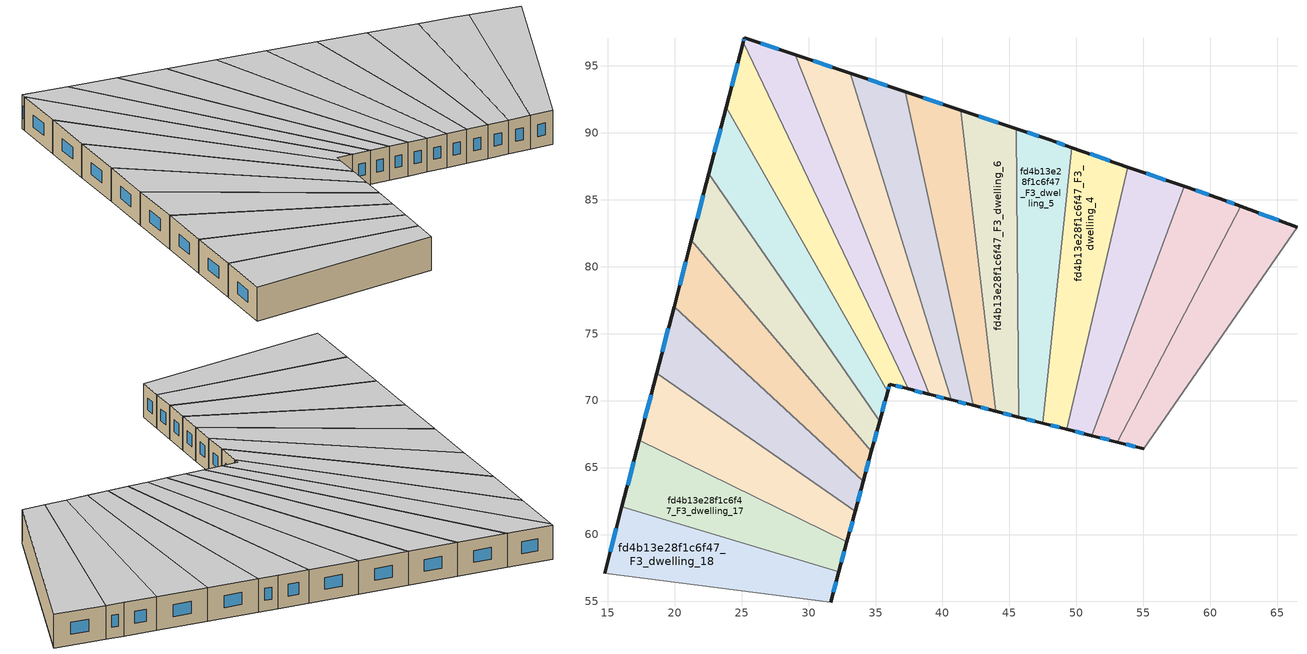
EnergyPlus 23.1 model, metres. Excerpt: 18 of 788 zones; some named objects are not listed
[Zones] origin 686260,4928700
fd4b13e28f1c6f47_F3_dwelling_1
 floor to fd4b13e28f1c6f47_F2_dwelling_1 (EU_floor_Construction): 66.47,82.96 55.04,66.4 53.07,66.91 62.26,84.5 z9
 wall outside (EU_wall_Construction): 53.07,66.91 55.04,66.4 / 66.47,82.96 62.26,84.5 z9:12
 wall to fd4b13e28f1c6f47_F3_dwelling_0 (EU_wall_Construction): 55.04,66.4 66.47,82.96 z9:12
 wall to fd4b13e28f1c6f47_F3_dwelling_2 (EU_wall_Construction): 62.26,84.5 53.07,66.91 z9:12
 window (EU_Window_Construction): 53.71,66.74 54.4,66.57 / 65.11,83.46 63.63,84 z9.97:11.03
 ceiling to fd4b13e28f1c6f47_F4_dwelling_1 (EU_floor_Construction): 55.04,66.4 66.47,82.96 62.26,84.5 53.07,66.91 z12
fd4b13e28f1c6f47_F3_dwelling_10
 floor to fd4b13e28f1c6f47_F2_dwelling_10 (EU_floor_Construction): 29.01,95.83 39.02,70.47 37.43,70.87 25.12,96.76 25.21,97.1 z9
 wall outside (EU_wall_Construction): 37.43,70.87 39.02,70.47 / 29.01,95.83 25.21,97.1 25.12,96.76 z9:12
 wall to fd4b13e28f1c6f47_F3_dwelling_9 (EU_wall_Construction): 39.02,70.47 29.01,95.83 z9:12
 wall to fd4b13e28f1c6f47_F3_dwelling_11 (EU_wall_Construction): 25.12,96.76 37.43,70.87 z9:12
 window (EU_Window_Construction): 37.94,70.74 38.5,70.6 / 25.18,96.99 25.15,96.87 / 27.78,96.24 26.44,96.69 z9.97:11.03
 ceiling to fd4b13e28f1c6f47_F4_dwelling_10 (EU_floor_Construction): 39.02,70.47 29.01,95.83 25.21,97.1 25.12,96.76 37.43,70.87 z12
fd4b13e28f1c6f47_F3_dwelling_11
 floor to fd4b13e28f1c6f47_F2_dwelling_11 (EU_floor_Construction): 25.12,96.76 37.43,70.87 36.05,71.22 35.9,70.67 23.85,91.9 z9
 wall outside (EU_wall_Construction): 35.9,70.67 36.05,71.22 37.43,70.87 / 25.12,96.76 23.85,91.9 z9:12
 wall to fd4b13e28f1c6f47_F3_dwelling_12 (EU_wall_Construction): 23.85,91.9 35.9,70.67 z9:12
 window (EU_Window_Construction): 36.5,71.11 36.98,70.98 / 35.95,70.85 36,71.04 / 24.71,95.19 24.26,93.48 z9.97:11.03
 ceiling to fd4b13e28f1c6f47_F4_dwelling_11 (EU_floor_Construction): 37.43,70.87 25.12,96.76 23.85,91.9 35.9,70.67 36.05,71.22 z12
fd4b13e28f1c6f47_F3_dwelling_12
 floor to fd4b13e28f1c6f47_F2_dwelling_12 (EU_floor_Construction): 23.85,91.9 35.9,70.67 35.3,68.45 22.56,86.94 z9
 wall outside (EU_wall_Construction): 35.3,68.45 35.9,70.67 / 23.85,91.9 22.56,86.94 z9:12
 wall to fd4b13e28f1c6f47_F3_dwelling_13 (EU_wall_Construction): 22.56,86.94 35.3,68.45 z9:12
 window (EU_Window_Construction): 35.49,69.17 35.71,69.95 / 23.43,90.29 22.98,88.55 z9.97:11.03
 ceiling to fd4b13e28f1c6f47_F4_dwelling_12 (EU_floor_Construction): 35.3,68.45 35.9,70.67 23.85,91.9 22.56,86.94 z12
fd4b13e28f1c6f47_F3_dwelling_13
 floor to fd4b13e28f1c6f47_F2_dwelling_13 (EU_floor_Construction): 22.56,86.94 35.3,68.45 34.69,66.22 21.26,81.97 z9
 wall outside (EU_wall_Construction): 34.69,66.22 35.3,68.45 / 22.56,86.94 21.26,81.97 z9:12
 wall to fd4b13e28f1c6f47_F3_dwelling_14 (EU_wall_Construction): 21.26,81.97 34.69,66.22 z9:12
 window (EU_Window_Construction): 34.89,66.94 35.1,67.73 / 22.14,85.33 21.68,83.58 z9.97:11.03
 ceiling to fd4b13e28f1c6f47_F4_dwelling_13 (EU_floor_Construction): 34.69,66.22 35.3,68.45 22.56,86.94 21.26,81.97 z12
fd4b13e28f1c6f47_F3_dwelling_14
 floor to fd4b13e28f1c6f47_F2_dwelling_14 (EU_floor_Construction): 21.26,81.97 34.69,66.22 34.09,63.98 19.96,77 z9
 wall outside (EU_wall_Construction): 34.09,63.98 34.69,66.22 / 21.26,81.97 19.96,77 z9:12
 wall to fd4b13e28f1c6f47_F3_dwelling_15 (EU_wall_Construction): 19.96,77 34.09,63.98 z9:12
 window (EU_Window_Construction): 34.29,64.7 34.5,65.49 / 20.84,80.36 20.38,78.62 z9.97:11.03
 ceiling to fd4b13e28f1c6f47_F4_dwelling_14 (EU_floor_Construction): 34.09,63.98 34.69,66.22 21.26,81.97 19.96,77 z12
fd4b13e28f1c6f47_F3_dwelling_15
 floor to fd4b13e28f1c6f47_F2_dwelling_15 (EU_floor_Construction): 34.09,63.98 33.48,61.73 18.67,72.03 19.96,77 z9
 wall outside (EU_wall_Construction): 33.48,61.73 34.09,63.98 / 19.96,77 18.67,72.03 z9:12
 wall to fd4b13e28f1c6f47_F3_dwelling_16 (EU_wall_Construction): 18.67,72.03 33.48,61.73 z9:12
 window (EU_Window_Construction): 33.68,62.46 33.89,63.25 / 19.54,75.39 19.09,73.64 z9.97:11.03
 ceiling to fd4b13e28f1c6f47_F4_dwelling_15 (EU_floor_Construction): 33.48,61.73 34.09,63.98 19.96,77 18.67,72.03 z12
fd4b13e28f1c6f47_F3_dwelling_16
 floor to fd4b13e28f1c6f47_F2_dwelling_16 (EU_floor_Construction): 33.48,61.73 32.87,59.47 17.37,67.05 18.67,72.03 z9
 wall outside (EU_wall_Construction): 32.87,59.47 33.48,61.73 / 18.67,72.03 17.37,67.05 z9:12
 wall to fd4b13e28f1c6f47_F3_dwelling_17 (EU_wall_Construction): 17.37,67.05 32.87,59.47 z9:12
 window (EU_Window_Construction): 33.07,60.21 33.28,61 / 18.24,70.42 17.79,68.67 z9.97:11.03
 ceiling to fd4b13e28f1c6f47_F4_dwelling_16 (EU_floor_Construction): 32.87,59.47 33.48,61.73 18.67,72.03 17.37,67.05 z12
fd4b13e28f1c6f47_F3_dwelling_17
 floor to fd4b13e28f1c6f47_F2_dwelling_17 (EU_floor_Construction): 32.87,59.47 32.26,57.21 16.06,62.08 17.37,67.05 z9
 wall outside (EU_wall_Construction): 32.26,57.21 32.87,59.47 / 17.37,67.05 16.06,62.08 z9:12
 wall to fd4b13e28f1c6f47_F3_dwelling_18 (EU_wall_Construction): 16.06,62.08 32.26,57.21 z9:12
 window (EU_Window_Construction): 32.46,57.94 32.67,58.74 / 16.94,65.44 16.49,63.69 z9.97:11.03
 ceiling to fd4b13e28f1c6f47_F4_dwelling_17 (EU_floor_Construction): 32.26,57.21 32.87,59.47 17.37,67.05 16.06,62.08 z12
fd4b13e28f1c6f47_F3_dwelling_18
 floor to fd4b13e28f1c6f47_F2_dwelling_18 (EU_floor_Construction): 32.26,57.21 31.64,54.94 14.77,57.09 16.06,62.08 z9
 wall outside (EU_wall_Construction): 31.64,54.94 32.26,57.21 / 16.06,62.08 14.77,57.09 z9:12
 wall to fd4b13e28f1c6f47_F3_dwelling_19 (EU_wall_Construction): 14.77,57.09 31.64,54.94 z9:12
 window (EU_Window_Construction): 31.84,55.67 32.06,56.47 / 15.64,60.46 15.19,58.71 z9.97:11.03
 ceiling to fd4b13e28f1c6f47_F4_dwelling_18 (EU_floor_Construction): 31.64,54.94 32.26,57.21 16.06,62.08 14.77,57.09 z12
fd4b13e28f1c6f47_F3_dwelling_2
 floor to fd4b13e28f1c6f47_F2_dwelling_2 (EU_floor_Construction): 62.26,84.5 53.07,66.91 51.16,67.39 58.05,85.99 60.75,85.06 z9
 wall outside (EU_wall_Construction): 51.16,67.39 53.07,66.91 / 62.26,84.5 60.75,85.06 58.05,85.99 z9:12
 wall to fd4b13e28f1c6f47_F3_dwelling_3 (EU_wall_Construction): 58.05,85.99 51.16,67.39 z9:12
 window (EU_Window_Construction): 51.78,67.23 52.45,67.06 / 59.87,85.36 58.93,85.69 / 61.77,84.68 61.24,84.88 z9.97:11.03
 ceiling to fd4b13e28f1c6f47_F4_dwelling_2 (EU_floor_Construction): 53.07,66.91 62.26,84.5 60.75,85.06 58.05,85.99 51.16,67.39 z12
fd4b13e28f1c6f47_F3_dwelling_3
 floor to fd4b13e28f1c6f47_F2_dwelling_3 (EU_floor_Construction): 58.05,85.99 51.16,67.39 49.3,67.86 53.85,87.44 z9
 wall outside (EU_wall_Construction): 49.3,67.86 51.16,67.39 / 58.05,85.99 53.85,87.44 z9:12
 wall to fd4b13e28f1c6f47_F3_dwelling_4 (EU_wall_Construction): 53.85,87.44 49.3,67.86 z9:12
 window (EU_Window_Construction): 49.9,67.71 50.55,67.54 / 56.69,86.46 55.21,86.97 z9.97:11.03
 ceiling to fd4b13e28f1c6f47_F4_dwelling_3 (EU_floor_Construction): 51.16,67.39 58.05,85.99 53.85,87.44 49.3,67.86 z12
fd4b13e28f1c6f47_F3_dwelling_4
 floor to fd4b13e28f1c6f47_F2_dwelling_4 (EU_floor_Construction): 53.85,87.44 49.3,67.86 47.48,68.32 49.67,88.88 z9
 wall outside (EU_wall_Construction): 47.48,68.32 49.3,67.86 / 53.85,87.44 49.67,88.88 z9:12
 wall to fd4b13e28f1c6f47_F3_dwelling_5 (EU_wall_Construction): 49.67,88.88 47.48,68.32 z9:12
 window (EU_Window_Construction): 48.07,68.17 48.71,68.01 / 52.49,87.91 51.03,88.42 z9.97:11.03
 ceiling to fd4b13e28f1c6f47_F4_dwelling_4 (EU_floor_Construction): 49.3,67.86 53.85,87.44 49.67,88.88 47.48,68.32 z12
fd4b13e28f1c6f47_F3_dwelling_5
 floor to fd4b13e28f1c6f47_F2_dwelling_5 (EU_floor_Construction): 49.67,88.88 47.48,68.32 45.71,68.77 45.51,90.3 48.01,89.46 z9
 wall outside (EU_wall_Construction): 45.71,68.77 47.48,68.32 / 49.67,88.88 48.01,89.46 45.51,90.3 z9:12
 wall to fd4b13e28f1c6f47_F3_dwelling_6 (EU_wall_Construction): 45.51,90.3 45.71,68.77 z9:12
 window (EU_Window_Construction): 46.29,68.62 46.91,68.47 / 47.2,89.73 46.32,90.03 / 49.13,89.07 48.55,89.27 z9.97:11.03
 ceiling to fd4b13e28f1c6f47_F4_dwelling_5 (EU_floor_Construction): 47.48,68.32 49.67,88.88 48.01,89.46 45.51,90.3 45.71,68.77 z12
fd4b13e28f1c6f47_F3_dwelling_6
 floor to fd4b13e28f1c6f47_F2_dwelling_6 (EU_floor_Construction): 45.51,90.3 45.71,68.77 43.98,69.21 41.36,91.69 z9
 wall outside (EU_wall_Construction): 43.98,69.21 45.71,68.77 / 45.51,90.3 41.36,91.69 z9:12
 wall to fd4b13e28f1c6f47_F3_dwelling_7 (EU_wall_Construction): 41.36,91.69 43.98,69.21 z9:12
 window (EU_Window_Construction): 44.55,69.07 45.15,68.91 / 44.16,90.75 42.7,91.24 z9.97:11.03
 ceiling to fd4b13e28f1c6f47_F4_dwelling_6 (EU_floor_Construction): 45.71,68.77 45.51,90.3 41.36,91.69 43.98,69.21 z12
fd4b13e28f1c6f47_F3_dwelling_7
 floor to fd4b13e28f1c6f47_F2_dwelling_7 (EU_floor_Construction): 41.36,91.69 43.98,69.21 42.29,69.64 37.23,93.07 z9
 wall outside (EU_wall_Construction): 42.29,69.64 43.98,69.21 / 41.36,91.69 37.23,93.07 z9:12
 wall to fd4b13e28f1c6f47_F3_dwelling_8 (EU_wall_Construction): 37.23,93.07 42.29,69.64 z9:12
 window (EU_Window_Construction): 42.84,69.5 43.44,69.35 / 40.02,92.14 38.57,92.62 z9.97:11.03
 ceiling to fd4b13e28f1c6f47_F4_dwelling_7 (EU_floor_Construction): 43.98,69.21 41.36,91.69 37.23,93.07 42.29,69.64 z12
fd4b13e28f1c6f47_F3_dwelling_8
 floor to fd4b13e28f1c6f47_F2_dwelling_8 (EU_floor_Construction): 37.23,93.07 42.29,69.64 40.64,70.06 33.11,94.45 z9
 wall outside (EU_wall_Construction): 40.64,70.06 42.29,69.64 / 37.23,93.07 33.11,94.45 z9:12
 wall to fd4b13e28f1c6f47_F3_dwelling_9 (EU_wall_Construction): 33.11,94.45 40.64,70.06 z9:12
 window (EU_Window_Construction): 41.17,69.92 41.76,69.77 / 35.89,93.52 34.44,94 z9.97:11.03
 ceiling to fd4b13e28f1c6f47_F4_dwelling_8 (EU_floor_Construction): 42.29,69.64 37.23,93.07 33.11,94.45 40.64,70.06 z12
fd4b13e28f1c6f47_F3_dwelling_9
 floor to fd4b13e28f1c6f47_F2_dwelling_9 (EU_floor_Construction): 33.11,94.45 40.64,70.06 39.02,70.47 29.01,95.83 z9
 wall outside (EU_wall_Construction): 39.02,70.47 40.64,70.06 / 33.11,94.45 29.01,95.83 z9:12
 window (EU_Window_Construction): 39.54,70.33 40.11,70.19 / 31.78,94.9 30.34,95.38 z9.97:11.03
 ceiling to fd4b13e28f1c6f47_F4_dwelling_9 (EU_floor_Construction): 40.64,70.06 33.11,94.45 29.01,95.83 39.02,70.47 z12
[Building]
EU S2 Campaign: North Axis=0; Terrain=City; Solar Distribution=FullExterior
[Site:Location]
Bologna: Latitude=44.5; Longitude=11.25; Time Zone=1; Elevation=37
[SizingPeriod:WeatherFileDays]
AnnualSizingPeriod: Begin Month=1; Begin Day of Month=1; End Month=12; End Day of Month=31; Day of Week for Start Day=Monday; Use Weather File Daylight Saving Period=No; Use Weather File Rain and Snow Indicators=No
[MATERIAL]
EU_InternalMass_Material: Roughness=MediumRough; Thickness=0.1; Conductivity=1; Density=1800; Specific Heat=900; Thermal Absorptance=0.9; Solar Absorptance=0.7; Visible Absorptance=0.7
[MATERIAL:NOMASS] Roughness=MediumRough; Thermal Absorptance=0.9; Solar Absorptance=0.7; Visible Absorptance=0.7
Name | Thermal Resistance
EU_wall_NoMass | 0.779417
EU_floor_NoMass | 0.588222
[WINDOWMATERIAL:SIMPLEGLAZINGSYSTEM]
EU_Window_SimpleGlazing: UFactor=5.16242; Solar Heat Gain Coefficient=0.85; Visible Transmittance=0.85
[CONSTRUCTION]
EU_wall_Construction: EU_wall_NoMass
EU_floor_Construction: EU_floor_NoMass
EU_Window_Construction: EU_Window_SimpleGlazing
EU_InternalMass_Construction: EU_InternalMass_Material
[ZONE] Type=1; Multiplier=1; Ceiling Height=autocalculate; Floor Area=autocalculate; Part of Total Floor Area=Yes
Name | Volume
fd4b13e28f1c6f47_F3_dwelling_1 | 190.083
fd4b13e28f1c6f47_F3_dwelling_10 | 190.089
fd4b13e28f1c6f47_F3_dwelling_11 | 190.108
fd4b13e28f1c6f47_F3_dwelling_12 | 190.07
fd4b13e28f1c6f47_F3_dwelling_13 | 190.031
fd4b13e28f1c6f47_F3_dwelling_14 | 190.113
fd4b13e28f1c6f47_F3_dwelling_15 | 190.048
fd4b13e28f1c6f47_F3_dwelling_16 | 190.142
fd4b13e28f1c6f47_F3_dwelling_17 | 190.072
fd4b13e28f1c6f47_F3_dwelling_18 | 190.05
fd4b13e28f1c6f47_F3_dwelling_2 | 190.069
fd4b13e28f1c6f47_F3_dwelling_3 | 190.104
fd4b13e28f1c6f47_F3_dwelling_4 | 190.057
fd4b13e28f1c6f47_F3_dwelling_5 | 190.127
fd4b13e28f1c6f47_F3_dwelling_6 | 190.055
fd4b13e28f1c6f47_F3_dwelling_7 | 190.094
fd4b13e28f1c6f47_F3_dwelling_8 | 190.052
fd4b13e28f1c6f47_F3_dwelling_9 | 190.09
[INTERNALMASS] Construction=EU_InternalMass_Construction
Name | Zone or ZoneList | Surface Area
fd4b13e28f1c6f47_F3_dwelling_1_EU_InternalMass | fd4b13e28f1c6f47_F3_dwelling_1 | 63.3608
fd4b13e28f1c6f47_F3_dwelling_2_EU_InternalMass | fd4b13e28f1c6f47_F3_dwelling_2 | 63.3564
fd4b13e28f1c6f47_F3_dwelling_3_EU_InternalMass | fd4b13e28f1c6f47_F3_dwelling_3 | 63.3679
fd4b13e28f1c6f47_F3_dwelling_4_EU_InternalMass | fd4b13e28f1c6f47_F3_dwelling_4 | 63.352
fd4b13e28f1c6f47_F3_dwelling_5_EU_InternalMass | fd4b13e28f1c6f47_F3_dwelling_5 | 63.376
fd4b13e28f1c6f47_F3_dwelling_6_EU_InternalMass | fd4b13e28f1c6f47_F3_dwelling_6 | 63.3517
fd4b13e28f1c6f47_F3_dwelling_7_EU_InternalMass | fd4b13e28f1c6f47_F3_dwelling_7 | 63.3649
fd4b13e28f1c6f47_F3_dwelling_8_EU_InternalMass | fd4b13e28f1c6f47_F3_dwelling_8 | 63.3505
fd4b13e28f1c6f47_F3_dwelling_9_EU_InternalMass | fd4b13e28f1c6f47_F3_dwelling_9 | 63.3631
fd4b13e28f1c6f47_F3_dwelling_10_EU_InternalMass | fd4b13e28f1c6f47_F3_dwelling_10 | 63.3629
fd4b13e28f1c6f47_F3_dwelling_11_EU_InternalMass | fd4b13e28f1c6f47_F3_dwelling_11 | 63.3694
fd4b13e28f1c6f47_F3_dwelling_12_EU_InternalMass | fd4b13e28f1c6f47_F3_dwelling_12 | 63.3569
fd4b13e28f1c6f47_F3_dwelling_13_EU_InternalMass | fd4b13e28f1c6f47_F3_dwelling_13 | 63.3437
fd4b13e28f1c6f47_F3_dwelling_14_EU_InternalMass | fd4b13e28f1c6f47_F3_dwelling_14 | 63.3707
fd4b13e28f1c6f47_F3_dwelling_15_EU_InternalMass | fd4b13e28f1c6f47_F3_dwelling_15 | 63.3493
fd4b13e28f1c6f47_F3_dwelling_16_EU_InternalMass | fd4b13e28f1c6f47_F3_dwelling_16 | 63.3804
fd4b13e28f1c6f47_F3_dwelling_17_EU_InternalMass | fd4b13e28f1c6f47_F3_dwelling_17 | 63.3578
fd4b13e28f1c6f47_F3_dwelling_18_EU_InternalMass | fd4b13e28f1c6f47_F3_dwelling_18 | 63.3498
[OTHEREQUIPMENT] Fuel Type=Electricity; Design Level Calculation Method=Watts/Area; Power per Zone Floor Area=1; Fraction Latent=0; Fraction Radiant=0; Fraction Lost=0; Carbon Dioxide Generation Rate=0; EndUse Subcategory=EU_Step8_InternalGains
Name | Zone or ZoneList or Space or SpaceList | Schedule
EU_Step8_InternalGain_fd4b13e28f1c6f47_F3_dwelling_1_f000 | fd4b13e28f1c6f47_F3_dwelling_1 | EU_Step8_GainSchedule_fd4b13e28f1c6f47_F3_dwelling_1_f000
EU_Step8_InternalGain_fd4b13e28f1c6f47_F3_dwelling_2_f000 | fd4b13e28f1c6f47_F3_dwelling_2 | EU_Step8_GainSchedule_fd4b13e28f1c6f47_F3_dwelling_2_f000
EU_Step8_InternalGain_fd4b13e28f1c6f47_F3_dwelling_3_f000 | fd4b13e28f1c6f47_F3_dwelling_3 | EU_Step8_GainSchedule_fd4b13e28f1c6f47_F3_dwelling_3_f000
EU_Step8_InternalGain_fd4b13e28f1c6f47_F3_dwelling_4_f000 | fd4b13e28f1c6f47_F3_dwelling_4 | EU_Step8_GainSchedule_fd4b13e28f1c6f47_F3_dwelling_4_f000
EU_Step8_InternalGain_fd4b13e28f1c6f47_F3_dwelling_5_f000 | fd4b13e28f1c6f47_F3_dwelling_5 | EU_Step8_GainSchedule_fd4b13e28f1c6f47_F3_dwelling_5_f000
EU_Step8_InternalGain_fd4b13e28f1c6f47_F3_dwelling_6_f000 | fd4b13e28f1c6f47_F3_dwelling_6 | EU_Step8_GainSchedule_fd4b13e28f1c6f47_F3_dwelling_6_f000
EU_Step8_InternalGain_fd4b13e28f1c6f47_F3_dwelling_7_f000 | fd4b13e28f1c6f47_F3_dwelling_7 | EU_Step8_GainSchedule_fd4b13e28f1c6f47_F3_dwelling_7_f000
EU_Step8_InternalGain_fd4b13e28f1c6f47_F3_dwelling_8_f000 | fd4b13e28f1c6f47_F3_dwelling_8 | EU_Step8_GainSchedule_fd4b13e28f1c6f47_F3_dwelling_8_f000
EU_Step8_InternalGain_fd4b13e28f1c6f47_F3_dwelling_9_f000 | fd4b13e28f1c6f47_F3_dwelling_9 | EU_Step8_GainSchedule_fd4b13e28f1c6f47_F3_dwelling_9_f000
EU_Step8_InternalGain_fd4b13e28f1c6f47_F3_dwelling_10_f000 | fd4b13e28f1c6f47_F3_dwelling_10 | EU_Step8_GainSchedule_fd4b13e28f1c6f47_F3_dwelling_10_f000
EU_Step8_InternalGain_fd4b13e28f1c6f47_F3_dwelling_11_f000 | fd4b13e28f1c6f47_F3_dwelling_11 | EU_Step8_GainSchedule_fd4b13e28f1c6f47_F3_dwelling_11_f000
EU_Step8_InternalGain_fd4b13e28f1c6f47_F3_dwelling_12_f000 | fd4b13e28f1c6f47_F3_dwelling_12 | EU_Step8_GainSchedule_fd4b13e28f1c6f47_F3_dwelling_12_f000
EU_Step8_InternalGain_fd4b13e28f1c6f47_F3_dwelling_13_f000 | fd4b13e28f1c6f47_F3_dwelling_13 | EU_Step8_GainSchedule_fd4b13e28f1c6f47_F3_dwelling_13_f000
EU_Step8_InternalGain_fd4b13e28f1c6f47_F3_dwelling_14_f000 | fd4b13e28f1c6f47_F3_dwelling_14 | EU_Step8_GainSchedule_fd4b13e28f1c6f47_F3_dwelling_14_f000
EU_Step8_InternalGain_fd4b13e28f1c6f47_F3_dwelling_15_f000 | fd4b13e28f1c6f47_F3_dwelling_15 | EU_Step8_GainSchedule_fd4b13e28f1c6f47_F3_dwelling_15_f000
EU_Step8_InternalGain_fd4b13e28f1c6f47_F3_dwelling_16_f000 | fd4b13e28f1c6f47_F3_dwelling_16 | EU_Step8_GainSchedule_fd4b13e28f1c6f47_F3_dwelling_16_f000
EU_Step8_InternalGain_fd4b13e28f1c6f47_F3_dwelling_17_f000 | fd4b13e28f1c6f47_F3_dwelling_17 | EU_Step8_GainSchedule_fd4b13e28f1c6f47_F3_dwelling_17_f000
EU_Step8_InternalGain_fd4b13e28f1c6f47_F3_dwelling_18_f000 | fd4b13e28f1c6f47_F3_dwelling_18 | EU_Step8_GainSchedule_fd4b13e28f1c6f47_F3_dwelling_18_f000
[ZONEVENTILATION:DESIGNFLOWRATE] Schedule=EU_AlwaysOn; Design Flow Rate Calculation Method=AirChanges/Hour; Air Changes per Hour=0.712058; Ventilation Type=Natural; Fan Pressure Rise=0; Fan Total Efficiency=1; Constant Term Coefficient=1; Temperature Term Coefficient=0; Velocity Term Coefficient=0; Velocity Squared Term Coefficient=0; Minimum Indoor Temperature=-100; Maximum Indoor Temperature=100; Delta Temperature=-100; Minimum Outdoor Temperature=-100; Maximum Outdoor Temperature=100; Maximum Wind Speed=40
Name | Zone or ZoneList or Space or SpaceList
EU_ConstantAir_fd4b13e28f1c6f47_F3_dwelling_1 | fd4b13e28f1c6f47_F3_dwelling_1
EU_ConstantAir_fd4b13e28f1c6f47_F3_dwelling_2 | fd4b13e28f1c6f47_F3_dwelling_2
EU_ConstantAir_fd4b13e28f1c6f47_F3_dwelling_3 | fd4b13e28f1c6f47_F3_dwelling_3
EU_ConstantAir_fd4b13e28f1c6f47_F3_dwelling_4 | fd4b13e28f1c6f47_F3_dwelling_4
EU_ConstantAir_fd4b13e28f1c6f47_F3_dwelling_5 | fd4b13e28f1c6f47_F3_dwelling_5
EU_ConstantAir_fd4b13e28f1c6f47_F3_dwelling_6 | fd4b13e28f1c6f47_F3_dwelling_6
EU_ConstantAir_fd4b13e28f1c6f47_F3_dwelling_7 | fd4b13e28f1c6f47_F3_dwelling_7
EU_ConstantAir_fd4b13e28f1c6f47_F3_dwelling_8 | fd4b13e28f1c6f47_F3_dwelling_8
EU_ConstantAir_fd4b13e28f1c6f47_F3_dwelling_9 | fd4b13e28f1c6f47_F3_dwelling_9
EU_ConstantAir_fd4b13e28f1c6f47_F3_dwelling_10 | fd4b13e28f1c6f47_F3_dwelling_10
EU_ConstantAir_fd4b13e28f1c6f47_F3_dwelling_11 | fd4b13e28f1c6f47_F3_dwelling_11
EU_ConstantAir_fd4b13e28f1c6f47_F3_dwelling_12 | fd4b13e28f1c6f47_F3_dwelling_12
EU_ConstantAir_fd4b13e28f1c6f47_F3_dwelling_13 | fd4b13e28f1c6f47_F3_dwelling_13
EU_ConstantAir_fd4b13e28f1c6f47_F3_dwelling_14 | fd4b13e28f1c6f47_F3_dwelling_14
EU_ConstantAir_fd4b13e28f1c6f47_F3_dwelling_15 | fd4b13e28f1c6f47_F3_dwelling_15
EU_ConstantAir_fd4b13e28f1c6f47_F3_dwelling_16 | fd4b13e28f1c6f47_F3_dwelling_16
EU_ConstantAir_fd4b13e28f1c6f47_F3_dwelling_17 | fd4b13e28f1c6f47_F3_dwelling_17
EU_ConstantAir_fd4b13e28f1c6f47_F3_dwelling_18 | fd4b13e28f1c6f47_F3_dwelling_18
[HVACTEMPLATE:ZONE:IDEALLOADSAIRSYSTEM] System Availability Schedule=EU_AlwaysOn; Maximum Heating Supply Air Temperature=50; Minimum Cooling Supply Air Temperature=13; Maximum Heating Supply Air Humidity Ratio=0.0156; Minimum Cooling Supply Air Humidity Ratio=0.0077; Heating Limit=NoLimit; Cooling Limit=NoLimit; Heating Availability Schedule=EU_AlwaysOn; Cooling Availability Schedule=EU_CoolingOff; Dehumidification Control Type=ConstantSensibleHeatRatio; Cooling Sensible Heat Ratio=0.7; Dehumidification Setpoint=60; Humidification Control Type=None; Humidification Setpoint=30; Outdoor Air Method=None; Outdoor Air Flow Rate per Person=0.00944; Outdoor Air Flow Rate per Zone Floor Area=0; Outdoor Air Flow Rate per Zone=0; Demand Controlled Ventilation Type=None; Outdoor Air Economizer Type=NoEconomizer; Heat Recovery Type=None; Sensible Heat Recovery Effectiveness=0.7; Latent Heat Recovery Effectiveness=0.65
Name | Template Thermostat
fd4b13e28f1c6f47_F3_dwelling_1 | EU_HeatOnly_fd4b13e28f1c6f47_F3_dwelling_1
fd4b13e28f1c6f47_F3_dwelling_2 | EU_HeatOnly_fd4b13e28f1c6f47_F3_dwelling_2
fd4b13e28f1c6f47_F3_dwelling_3 | EU_HeatOnly_fd4b13e28f1c6f47_F3_dwelling_3
fd4b13e28f1c6f47_F3_dwelling_4 | EU_HeatOnly_fd4b13e28f1c6f47_F3_dwelling_4
fd4b13e28f1c6f47_F3_dwelling_5 | EU_HeatOnly_fd4b13e28f1c6f47_F3_dwelling_5
fd4b13e28f1c6f47_F3_dwelling_6 | EU_HeatOnly_fd4b13e28f1c6f47_F3_dwelling_6
fd4b13e28f1c6f47_F3_dwelling_7 | EU_HeatOnly_fd4b13e28f1c6f47_F3_dwelling_7
fd4b13e28f1c6f47_F3_dwelling_8 | EU_HeatOnly_fd4b13e28f1c6f47_F3_dwelling_8
fd4b13e28f1c6f47_F3_dwelling_9 | EU_HeatOnly_fd4b13e28f1c6f47_F3_dwelling_9
fd4b13e28f1c6f47_F3_dwelling_10 | EU_HeatOnly_fd4b13e28f1c6f47_F3_dwelling_10
fd4b13e28f1c6f47_F3_dwelling_11 | EU_HeatOnly_fd4b13e28f1c6f47_F3_dwelling_11
fd4b13e28f1c6f47_F3_dwelling_12 | EU_HeatOnly_fd4b13e28f1c6f47_F3_dwelling_12
fd4b13e28f1c6f47_F3_dwelling_13 | EU_HeatOnly_fd4b13e28f1c6f47_F3_dwelling_13
fd4b13e28f1c6f47_F3_dwelling_14 | EU_HeatOnly_fd4b13e28f1c6f47_F3_dwelling_14
fd4b13e28f1c6f47_F3_dwelling_15 | EU_HeatOnly_fd4b13e28f1c6f47_F3_dwelling_15
fd4b13e28f1c6f47_F3_dwelling_16 | EU_HeatOnly_fd4b13e28f1c6f47_F3_dwelling_16
fd4b13e28f1c6f47_F3_dwelling_17 | EU_HeatOnly_fd4b13e28f1c6f47_F3_dwelling_17
fd4b13e28f1c6f47_F3_dwelling_18 | EU_HeatOnly_fd4b13e28f1c6f47_F3_dwelling_18
[SIZING:ZONE] Zone Cooling Design Supply Air Temperature Input Method=SupplyAirTemperature; Zone Cooling Design Supply Air Temperature=13; Zone Heating Design Supply Air Temperature Input Method=SupplyAirTemperature; Zone Heating Design Supply Air Temperature=50; Zone Cooling Design Supply Air Humidity Ratio=0.008; Zone Heating Design Supply Air Humidity Ratio=0.008; Cooling Design Air Flow Method=DesignDay; Cooling Design Air Flow Rate=0; Cooling Minimum Air Flow per Zone Floor Area=0.000762; Cooling Minimum Air Flow=0; Cooling Minimum Air Flow Fraction=0.2; Heating Design Air Flow Method=DesignDay; Heating Design Air Flow Rate=0; Heating Maximum Air Flow per Zone Floor Area=0.002032; Heating Maximum Air Flow=0.141576; Heating Maximum Air Flow Fraction=0.3; Account for Dedicated Outdoor Air System=No; Dedicated Outdoor Air System Control Strategy=NeutralSupplyAir; Dedicated Outdoor Air Low Setpoint Temperature for Design=autosize; Dedicated Outdoor Air High Setpoint Temperature for Design=autosize; Zone Load Sizing Method=Sensible Load Only No Latent Load; Zone Latent Cooling Design Supply Air Humidity Ratio Input Method=HumidityRatioDifference; Zone Cooling Design Supply Air Humidity Ratio Difference=0.005; Zone Latent Heating Design Supply Air Humidity Ratio Input Method=HumidityRatioDifference; Zone Humidification Design Supply Air Humidity Ratio Difference=0.005
fd4b13e28f1c6f47_F3_dwelling_1; fd4b13e28f1c6f47_F3_dwelling_2; fd4b13e28f1c6f47_F3_dwelling_3; fd4b13e28f1c6f47_F3_dwelling_4; fd4b13e28f1c6f47_F3_dwelling_5; fd4b13e28f1c6f47_F3_dwelling_6; fd4b13e28f1c6f47_F3_dwelling_7; fd4b13e28f1c6f47_F3_dwelling_8; fd4b13e28f1c6f47_F3_dwelling_9; fd4b13e28f1c6f47_F3_dwelling_10; fd4b13e28f1c6f47_F3_dwelling_11; fd4b13e28f1c6f47_F3_dwelling_12; fd4b13e28f1c6f47_F3_dwelling_13; fd4b13e28f1c6f47_F3_dwelling_14; fd4b13e28f1c6f47_F3_dwelling_15; fd4b13e28f1c6f47_F3_dwelling_16; fd4b13e28f1c6f47_F3_dwelling_17; fd4b13e28f1c6f47_F3_dwelling_18
[SCHEDULE:CONSTANT]
Name | Hourly Value
EU_AlwaysOn | 1
EU_CoolingOff | 0
[SCHEDULE:FILE] Column Number=1; Rows to Skip at Top=0; Number of Hours of Data=8760; Column Separator=Comma; Interpolate to Timestep=No; Minutes per Item=60; Adjust Schedule for Daylight Savings=Yes
Name | File
EU_Step8_GainSchedule_fd4b13e28f1c6f47_F3_dwelling_1_f000 | ../../schedules/fd4b13e28f1c6f47/fd4b13e28f1c6f47_F3_dwelling_1_f000_gain.csv
EU_Step8_GainSchedule_fd4b13e28f1c6f47_F3_dwelling_2_f000 | ../../schedules/fd4b13e28f1c6f47/fd4b13e28f1c6f47_F3_dwelling_2_f000_gain.csv
EU_Step8_GainSchedule_fd4b13e28f1c6f47_F3_dwelling_3_f000 | ../../schedules/fd4b13e28f1c6f47/fd4b13e28f1c6f47_F3_dwelling_3_f000_gain.csv
EU_Step8_GainSchedule_fd4b13e28f1c6f47_F3_dwelling_4_f000 | ../../schedules/fd4b13e28f1c6f47/fd4b13e28f1c6f47_F3_dwelling_4_f000_gain.csv
EU_Step8_GainSchedule_fd4b13e28f1c6f47_F3_dwelling_5_f000 | ../../schedules/fd4b13e28f1c6f47/fd4b13e28f1c6f47_F3_dwelling_5_f000_gain.csv
EU_Step8_GainSchedule_fd4b13e28f1c6f47_F3_dwelling_6_f000 | ../../schedules/fd4b13e28f1c6f47/fd4b13e28f1c6f47_F3_dwelling_6_f000_gain.csv
EU_Step8_GainSchedule_fd4b13e28f1c6f47_F3_dwelling_7_f000 | ../../schedules/fd4b13e28f1c6f47/fd4b13e28f1c6f47_F3_dwelling_7_f000_gain.csv
EU_Step8_GainSchedule_fd4b13e28f1c6f47_F3_dwelling_8_f000 | ../../schedules/fd4b13e28f1c6f47/fd4b13e28f1c6f47_F3_dwelling_8_f000_gain.csv
EU_Step8_GainSchedule_fd4b13e28f1c6f47_F3_dwelling_9_f000 | ../../schedules/fd4b13e28f1c6f47/fd4b13e28f1c6f47_F3_dwelling_9_f000_gain.csv
EU_Step8_GainSchedule_fd4b13e28f1c6f47_F3_dwelling_10_f000 | ../../schedules/fd4b13e28f1c6f47/fd4b13e28f1c6f47_F3_dwelling_10_f000_gain.csv
EU_Step8_GainSchedule_fd4b13e28f1c6f47_F3_dwelling_11_f000 | ../../schedules/fd4b13e28f1c6f47/fd4b13e28f1c6f47_F3_dwelling_11_f000_gain.csv
EU_Step8_GainSchedule_fd4b13e28f1c6f47_F3_dwelling_12_f000 | ../../schedules/fd4b13e28f1c6f47/fd4b13e28f1c6f47_F3_dwelling_12_f000_gain.csv
EU_Step8_GainSchedule_fd4b13e28f1c6f47_F3_dwelling_13_f000 | ../../schedules/fd4b13e28f1c6f47/fd4b13e28f1c6f47_F3_dwelling_13_f000_gain.csv
EU_Step8_GainSchedule_fd4b13e28f1c6f47_F3_dwelling_14_f000 | ../../schedules/fd4b13e28f1c6f47/fd4b13e28f1c6f47_F3_dwelling_14_f000_gain.csv
EU_Step8_GainSchedule_fd4b13e28f1c6f47_F3_dwelling_15_f000 | ../../schedules/fd4b13e28f1c6f47/fd4b13e28f1c6f47_F3_dwelling_15_f000_gain.csv
EU_Step8_GainSchedule_fd4b13e28f1c6f47_F3_dwelling_16_f000 | ../../schedules/fd4b13e28f1c6f47/fd4b13e28f1c6f47_F3_dwelling_16_f000_gain.csv
EU_Step8_GainSchedule_fd4b13e28f1c6f47_F3_dwelling_17_f000 | ../../schedules/fd4b13e28f1c6f47/fd4b13e28f1c6f47_F3_dwelling_17_f000_gain.csv
EU_Step8_GainSchedule_fd4b13e28f1c6f47_F3_dwelling_18_f000 | ../../schedules/fd4b13e28f1c6f47/fd4b13e28f1c6f47_F3_dwelling_18_f000_gain.csv
